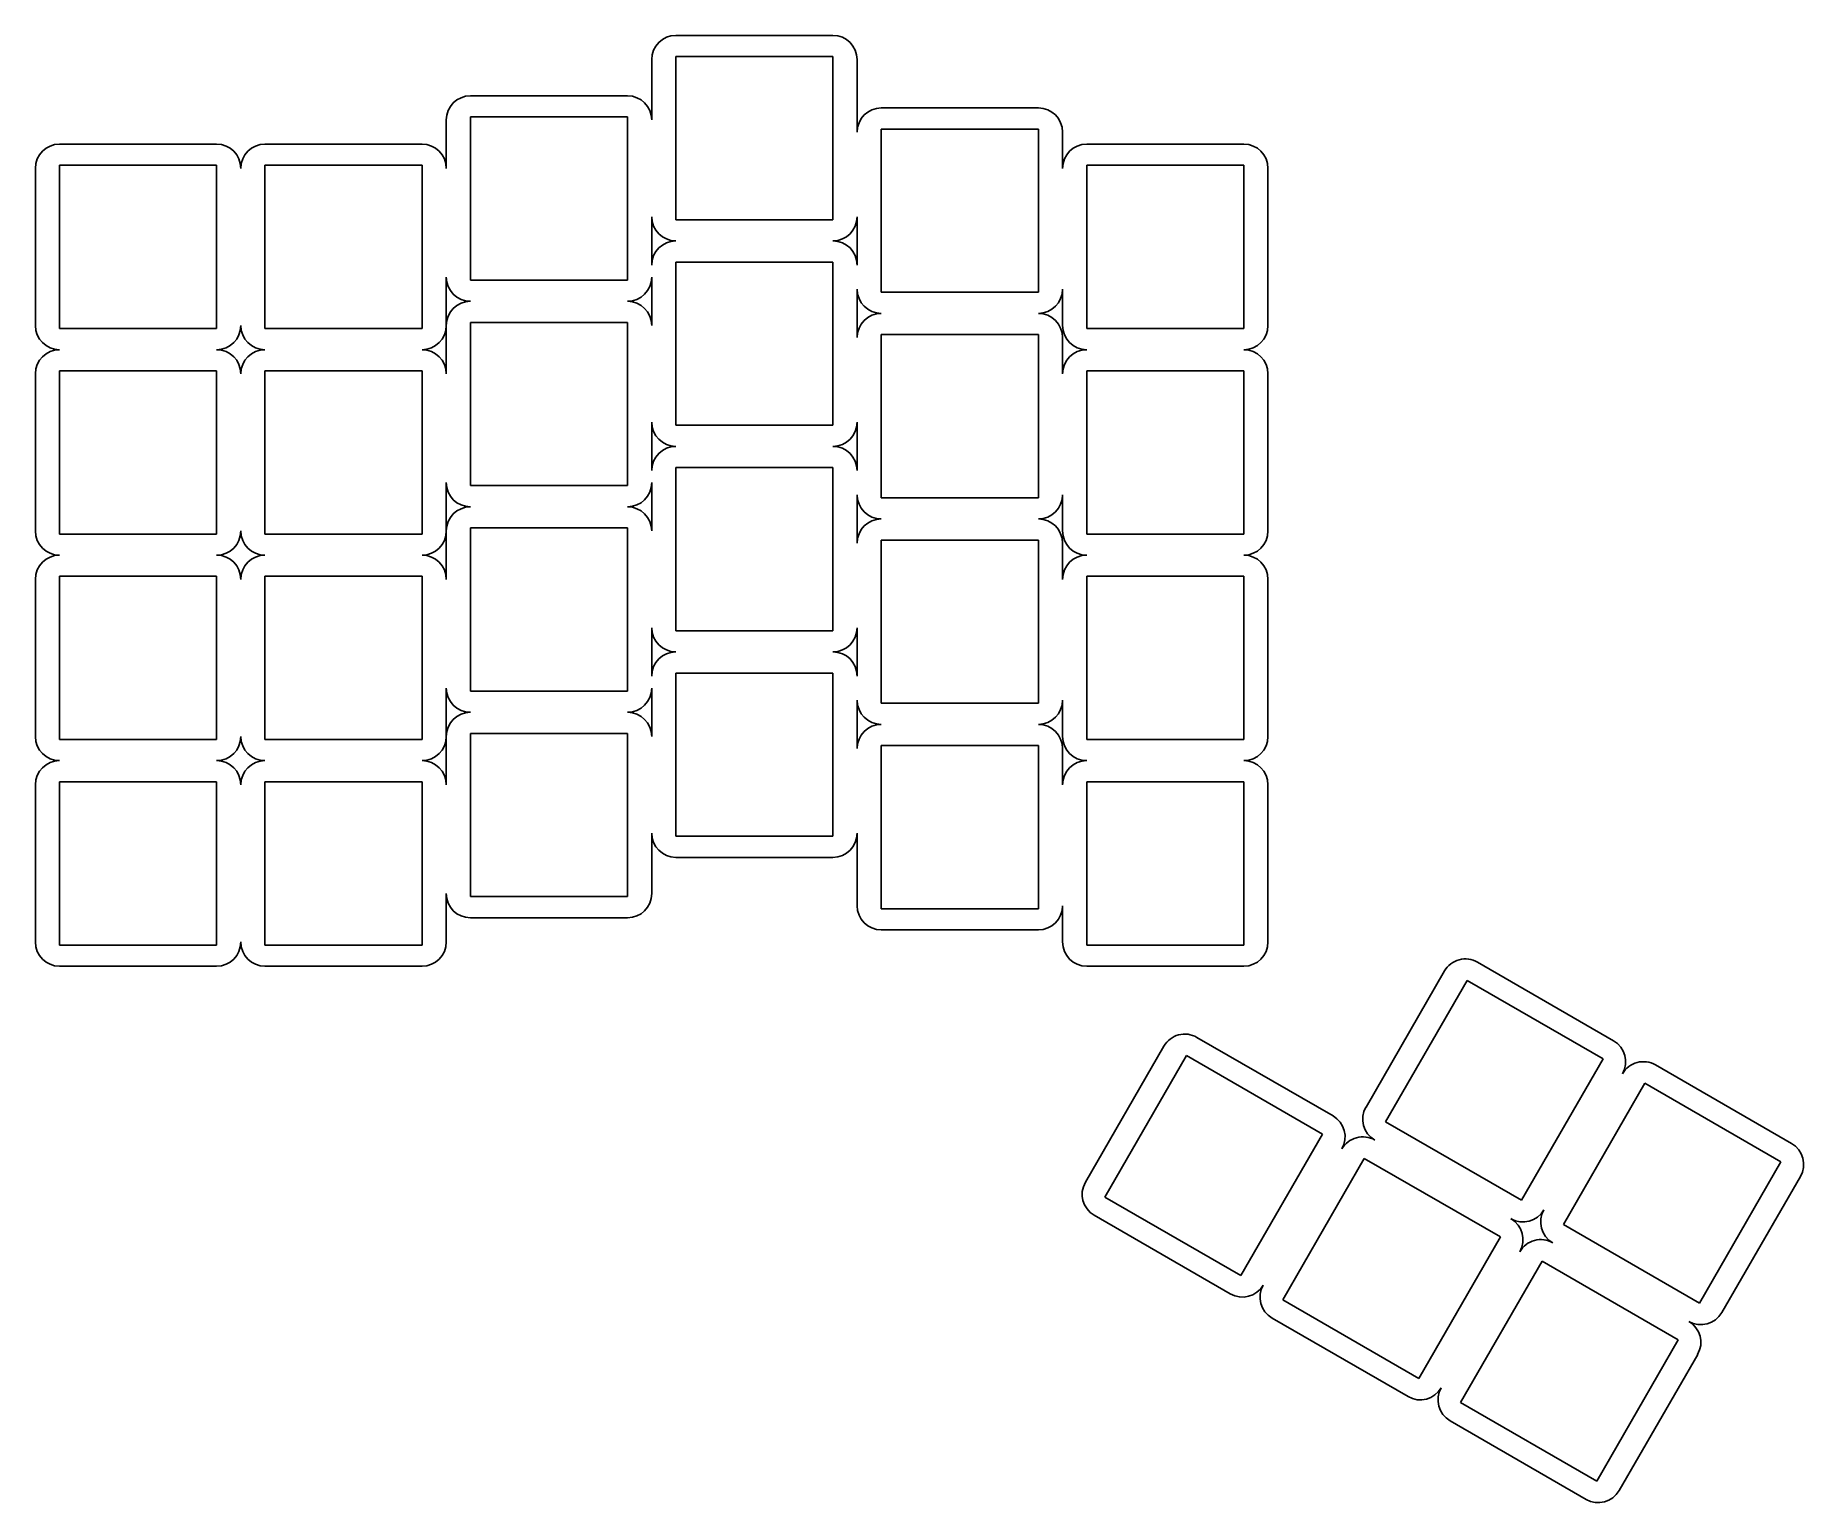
# Model space of a CAD drawing. Header units: millimetres. Extents: x 92 to 238, y -153 to -32.
import ezdxf

# ---------------------------------------------------------------- set-up
doc = ezdxf.new("R2010")
doc.units = ezdxf.units.MM

msp = doc.modelspace()

# ---------------------------------------------------------------- linework, layer by layer
for p, q in [((157.5, -31.5), (144.5, -31.5)), ((142.5, -33.5), (142.5, -38.5)), ((157.5, -33.25), (144.5, -33.25)), ((144.5, -33.25), (144.5, -46.75)), ((157.5, -46.75), (157.5, -33.25)), ((159.5, -39.5), (159.5, -33.5)), ((140.5, -36.5), (127.5, -36.5)), ((174.5, -37.5), (161.5, -37.5)), ((125.5, -38.5), (125.5, -42.5)), ((140.5, -38.25), (127.5, -38.25)), ((127.5, -38.25), (127.5, -51.75)), ((140.5, -51.75), (140.5, -38.25)), ((174.5, -39.25), (161.5, -39.25)), ((161.5, -39.25), (161.5, -52.75)), ((174.5, -52.75), (174.5, -39.25)), ((176.5, -42.5), (176.5, -39.5)), ((106.5, -40.5), (93.5, -40.5)), ((123.5, -40.5), (110.5, -40.5)), ((191.5, -40.5), (178.5, -40.5)), ((106.5, -42.25), (93.5, -42.25)), ((93.5, -42.25), (93.5, -55.75)), ((106.5, -55.75), (106.5, -42.25)), ((123.5, -42.25), (110.5, -42.25)), ((110.5, -42.25), (110.5, -55.75)), ((123.5, -55.75), (123.5, -42.25)), ((191.5, -42.25), (178.5, -42.25)), ((178.5, -42.25), (178.5, -55.75)), ((191.5, -55.75), (191.5, -42.25)), ((91.5, -42.5), (91.5, -55.5)), ((193.5, -55.5), (193.5, -42.5)), ((142.5, -50.5), (142.5, -46.5)), ((144.5, -46.75), (157.5, -46.75)), ((159.5, -46.5), (159.5, -50.5)), ((157.5, -50.25), (144.5, -50.25)), ((144.5, -50.25), (144.5, -63.75)), ((157.5, -63.75), (157.5, -50.25)), ((125.5, -59.5), (125.5, -51.5)), ((127.5, -51.75), (140.5, -51.75)), ((142.5, -51.5), (142.5, -55.5)), ((159.5, -56.5), (159.5, -52.5)), ((176.5, -52.5), (176.5, -55.5)), ((161.5, -52.75), (174.5, -52.75)), ((140.5, -55.25), (127.5, -55.25)), ((127.5, -55.25), (127.5, -68.75)), ((140.5, -68.75), (140.5, -55.25)), ((93.5, -55.75), (106.5, -55.75)), ((110.5, -55.75), (123.5, -55.75)), ((174.5, -56.25), (161.5, -56.25)), ((161.5, -56.25), (161.5, -69.75)), ((174.5, -69.75), (174.5, -56.25)), ((176.5, -59.5), (176.5, -56.5)), ((178.5, -55.75), (191.5, -55.75)), ((91.5, -59.5), (91.5, -72.5)), ((106.5, -59.25), (93.5, -59.25)), ((93.5, -59.25), (93.5, -72.75)), ((106.5, -72.75), (106.5, -59.25)), ((123.5, -59.25), (110.5, -59.25)), ((110.5, -59.25), (110.5, -72.75)), ((123.5, -72.75), (123.5, -59.25)), ((191.5, -59.25), (178.5, -59.25)), ((178.5, -59.25), (178.5, -72.75)), ((191.5, -72.75), (191.5, -59.25)), ((193.5, -72.5), (193.5, -59.5)), ((142.5, -67.5), (142.5, -63.5)), ((144.5, -63.75), (157.5, -63.75)), ((159.5, -63.5), (159.5, -67.5)), ((157.5, -67.25), (144.5, -67.25)), ((144.5, -67.25), (144.5, -80.75)), ((157.5, -80.75), (157.5, -67.25)), ((125.5, -76.5), (125.5, -68.5)), ((127.5, -68.75), (140.5, -68.75)), ((142.5, -68.5), (142.5, -72.5)), ((159.5, -73.5), (159.5, -69.5)), ((161.5, -69.75), (174.5, -69.75)), ((176.5, -69.5), (176.5, -72.5)), ((93.5, -72.75), (106.5, -72.75)), ((110.5, -72.75), (123.5, -72.75)), ((140.5, -72.25), (127.5, -72.25)), ((127.5, -72.25), (127.5, -85.75)), ((140.5, -85.75), (140.5, -72.25)), ((178.5, -72.75), (191.5, -72.75)), ((174.5, -73.25), (161.5, -73.25)), ((161.5, -73.25), (161.5, -86.75)), ((174.5, -86.75), (174.5, -73.25)), ((176.5, -76.5), (176.5, -73.5)), ((91.5, -76.5), (91.5, -89.5)), ((106.5, -76.25), (93.5, -76.25)), ((93.5, -76.25), (93.5, -89.75)), ((106.5, -89.75), (106.5, -76.25)), ((123.5, -76.25), (110.5, -76.25)), ((110.5, -76.25), (110.5, -89.75)), ((123.5, -89.75), (123.5, -76.25)), ((191.5, -76.25), (178.5, -76.25)), ((178.5, -76.25), (178.5, -89.75)), ((191.5, -89.75), (191.5, -76.25)), ((193.5, -89.5), (193.5, -76.5)), ((142.5, -84.5), (142.5, -80.5)), ((144.5, -80.75), (157.5, -80.75)), ((159.5, -80.5), (159.5, -84.5)), ((157.5, -84.25), (144.5, -84.25)), ((144.5, -84.25), (144.5, -97.75)), ((157.5, -97.75), (157.5, -84.25)), ((125.5, -93.5), (125.5, -85.5)), ((127.5, -85.75), (140.5, -85.75)), ((142.5, -85.5), (142.5, -89.5)), ((159.5, -90.5), (159.5, -86.5)), ((161.5, -86.75), (174.5, -86.75)), ((176.5, -86.5), (176.5, -89.5)), ((140.5, -89.25), (127.5, -89.25)), ((127.5, -89.25), (127.5, -102.75)), ((140.5, -102.75), (140.5, -89.25)), ((93.5, -89.75), (106.5, -89.75)), ((110.5, -89.75), (123.5, -89.75)), ((174.5, -90.25), (161.5, -90.25)), ((161.5, -90.25), (161.5, -103.75)), ((174.5, -103.75), (174.5, -90.25)), ((176.5, -93.5), (176.5, -90.5)), ((178.5, -89.75), (191.5, -89.75)), ((91.5, -93.5), (91.5, -106.5)), ((106.5, -93.25), (93.5, -93.25)), ((93.5, -93.25), (93.5, -106.75)), ((106.5, -106.75), (106.5, -93.25)), ((123.5, -93.25), (110.5, -93.25)), ((110.5, -93.25), (110.5, -106.75)), ((123.5, -106.75), (123.5, -93.25)), ((191.5, -93.25), (178.5, -93.25)), ((178.5, -93.25), (178.5, -106.75)), ((191.5, -106.75), (191.5, -93.25)), ((193.5, -106.5), (193.5, -93.5)), ((142.5, -102.5), (142.5, -97.5)), ((144.5, -97.75), (157.5, -97.75)), ((159.5, -97.5), (159.5, -103.5)), ((144.5, -99.5), (157.5, -99.5)), ((125.5, -106.5), (125.5, -102.5)), ((127.5, -102.75), (140.5, -102.75)), ((161.5, -103.75), (174.5, -103.75)), ((176.5, -103.5), (176.5, -106.5)), ((127.5, -104.5), (140.5, -104.5)), ((93.5, -106.75), (106.5, -106.75)), ((110.5, -106.75), (123.5, -106.75)), ((161.5, -105.5), (174.5, -105.5)), ((178.5, -106.75), (191.5, -106.75)), ((222.1, -114.67), (210.84, -108.17)), ((93.5, -108.5), (106.5, -108.5)), ((110.5, -108.5), (123.5, -108.5)), ((178.5, -108.5), (191.5, -108.5)), ((208.11, -108.9), (201.61, -120.16)), ((209.97, -109.68), (203.22, -121.37)), ((221.23, -116.18), (209.97, -109.68)), ((184.89, -115.12), (178.39, -126.38)), ((198.88, -120.89), (187.62, -114.39)), ((186.75, -115.9), (180, -127.6)), ((198, -122.4), (186.75, -115.9)), ((214.48, -127.87), (221.23, -116.18)), ((236.82, -123.17), (225.57, -116.67)), ((224.69, -118.18), (217.94, -129.87)), ((235.95, -124.68), (224.69, -118.18)), ((203.22, -121.37), (214.48, -127.87)), ((191.25, -134.1), (198, -122.4)), ((201.47, -124.4), (194.72, -136.1)), ((212.73, -130.9), (201.47, -124.4)), ((229.2, -136.37), (235.95, -124.68)), ((231.06, -137.16), (237.56, -125.9)), ((180, -127.6), (191.25, -134.1)), ((179.12, -129.11), (190.38, -135.61)), ((217.94, -129.87), (229.2, -136.37)), ((205.98, -142.6), (212.73, -130.9)), ((216.19, -132.9), (209.44, -144.6)), ((227.45, -139.4), (216.19, -132.9)), ((194.72, -136.1), (205.98, -142.6)), ((193.84, -137.61), (205.1, -144.11)), ((220.7, -151.1), (227.45, -139.4)), ((222.56, -151.88), (229.06, -140.62)), ((209.44, -144.6), (220.7, -151.1)), ((208.57, -146.11), (219.82, -152.61))]:
    msp.add_line(p, q)
for centre, start, end in [((144.5, -33.5), 90, 180), ((157.5, -33.5), 0, 90), ((127.5, -38.5), 90, 180), ((140.5, -38.5), 0, 90), ((161.5, -39.5), 90, 180), ((174.5, -39.5), 0, 90), ((93.5, -42.5), 90, 180), ((106.5, -42.5), 0, 90), ((110.5, -42.5), 90, 180), ((123.5, -42.5), 0, 90), ((178.5, -42.5), 90, 180), ((191.5, -42.5), 0, 90), ((144.5, -46.5), 180, 270), ((157.5, -46.5), 270, 360), ((144.5, -50.5), 90, 180), ((157.5, -50.5), 0, 90), ((127.5, -51.5), 180, 270), ((140.5, -51.5), 270, 360), ((161.5, -52.5), 180, 270), ((174.5, -52.5), 270, 360), ((127.5, -55.5), 90, 180), ((140.5, -55.5), 0, 90), ((93.5, -55.5), 180, 270), ((106.5, -55.5), 270, 360), ((110.5, -55.5), 180, 270), ((123.5, -55.5), 270, 360), ((161.5, -56.5), 90, 180), ((174.5, -56.5), 0, 90), ((178.5, -55.5), 180, 270), ((191.5, -55.5), 270, 360), ((93.5, -59.5), 90, 180), ((106.5, -59.5), 0, 90), ((110.5, -59.5), 90, 180), ((123.5, -59.5), 0, 90), ((178.5, -59.5), 90, 180), ((191.5, -59.5), 0, 90), ((144.5, -63.5), 180, 270), ((157.5, -63.5), 270, 360), ((144.5, -67.5), 90, 180), ((157.5, -67.5), 0, 90), ((127.5, -68.5), 180, 270), ((140.5, -68.5), 270, 360), ((161.5, -69.5), 180, 270), ((174.5, -69.5), 270, 360), ((127.5, -72.5), 90, 180), ((140.5, -72.5), 0, 90), ((161.5, -73.5), 90, 180), ((174.5, -73.5), 0, 90), ((93.5, -72.5), 180, 270), ((106.5, -72.5), 270, 360), ((110.5, -72.5), 180, 270), ((123.5, -72.5), 270, 360), ((178.5, -72.5), 180, 270), ((191.5, -72.5), 270, 360), ((93.5, -76.5), 90, 180), ((106.5, -76.5), 0, 90), ((110.5, -76.5), 90, 180), ((123.5, -76.5), 0, 90), ((178.5, -76.5), 90, 180), ((191.5, -76.5), 0, 90), ((144.5, -80.5), 180, 270), ((157.5, -80.5), 270, 360), ((144.5, -84.5), 90, 180), ((157.5, -84.5), 0, 90), ((127.5, -85.5), 180, 270), ((140.5, -85.5), 270, 360), ((127.5, -89.5), 90, 180), ((140.5, -89.5), 0, 90), ((161.5, -86.5), 180, 270), ((174.5, -86.5), 270, 360), ((161.5, -90.5), 90, 180), ((174.5, -90.5), 0, 90), ((93.5, -89.5), 180, 270), ((106.5, -89.5), 270, 360), ((110.5, -89.5), 180, 270), ((123.5, -89.5), 270, 360), ((178.5, -89.5), 180, 270), ((191.5, -89.5), 270, 360), ((93.5, -93.5), 90, 180), ((106.5, -93.5), 0, 90), ((110.5, -93.5), 90, 180), ((123.5, -93.5), 0, 90), ((178.5, -93.5), 90, 180), ((191.5, -93.5), 0, 90), ((144.5, -97.5), 180, 270), ((157.5, -97.5), 270, 360), ((127.5, -102.5), 180, 270), ((140.5, -102.5), 270, 360), ((161.5, -103.5), 180, 270), ((174.5, -103.5), 270, 360), ((93.5, -106.5), 180, 270), ((106.5, -106.5), 270, 360), ((110.5, -106.5), 180, 270), ((123.5, -106.5), 270, 360), ((178.5, -106.5), 180, 270), ((191.5, -106.5), 270, 360), ((209.84, -109.9), 60, 150), ((186.62, -116.12), 60, 150), ((221.1, -116.4), 330, 60), ((224.57, -118.4), 60, 150), ((197.88, -122.62), 330, 60), ((203.34, -121.16), 150, 240), ((201.34, -124.62), 60, 150), ((235.82, -124.9), 330, 60), ((180.12, -127.38), 150, 240), ((214.6, -127.66), 240, 330), ((218.07, -129.66), 150, 240), ((212.6, -131.12), 330, 60), ((216.07, -133.12), 60, 150), ((191.38, -133.88), 240, 330), ((194.84, -135.88), 150, 240), ((229.32, -136.16), 240, 330), ((227.32, -139.62), 330, 60), ((206.1, -142.38), 240, 330), ((209.57, -144.38), 150, 240), ((220.82, -150.88), 240, 330)]:
    msp.add_arc(centre, 2, start, end)

doc.saveas('drawing.dxf')
